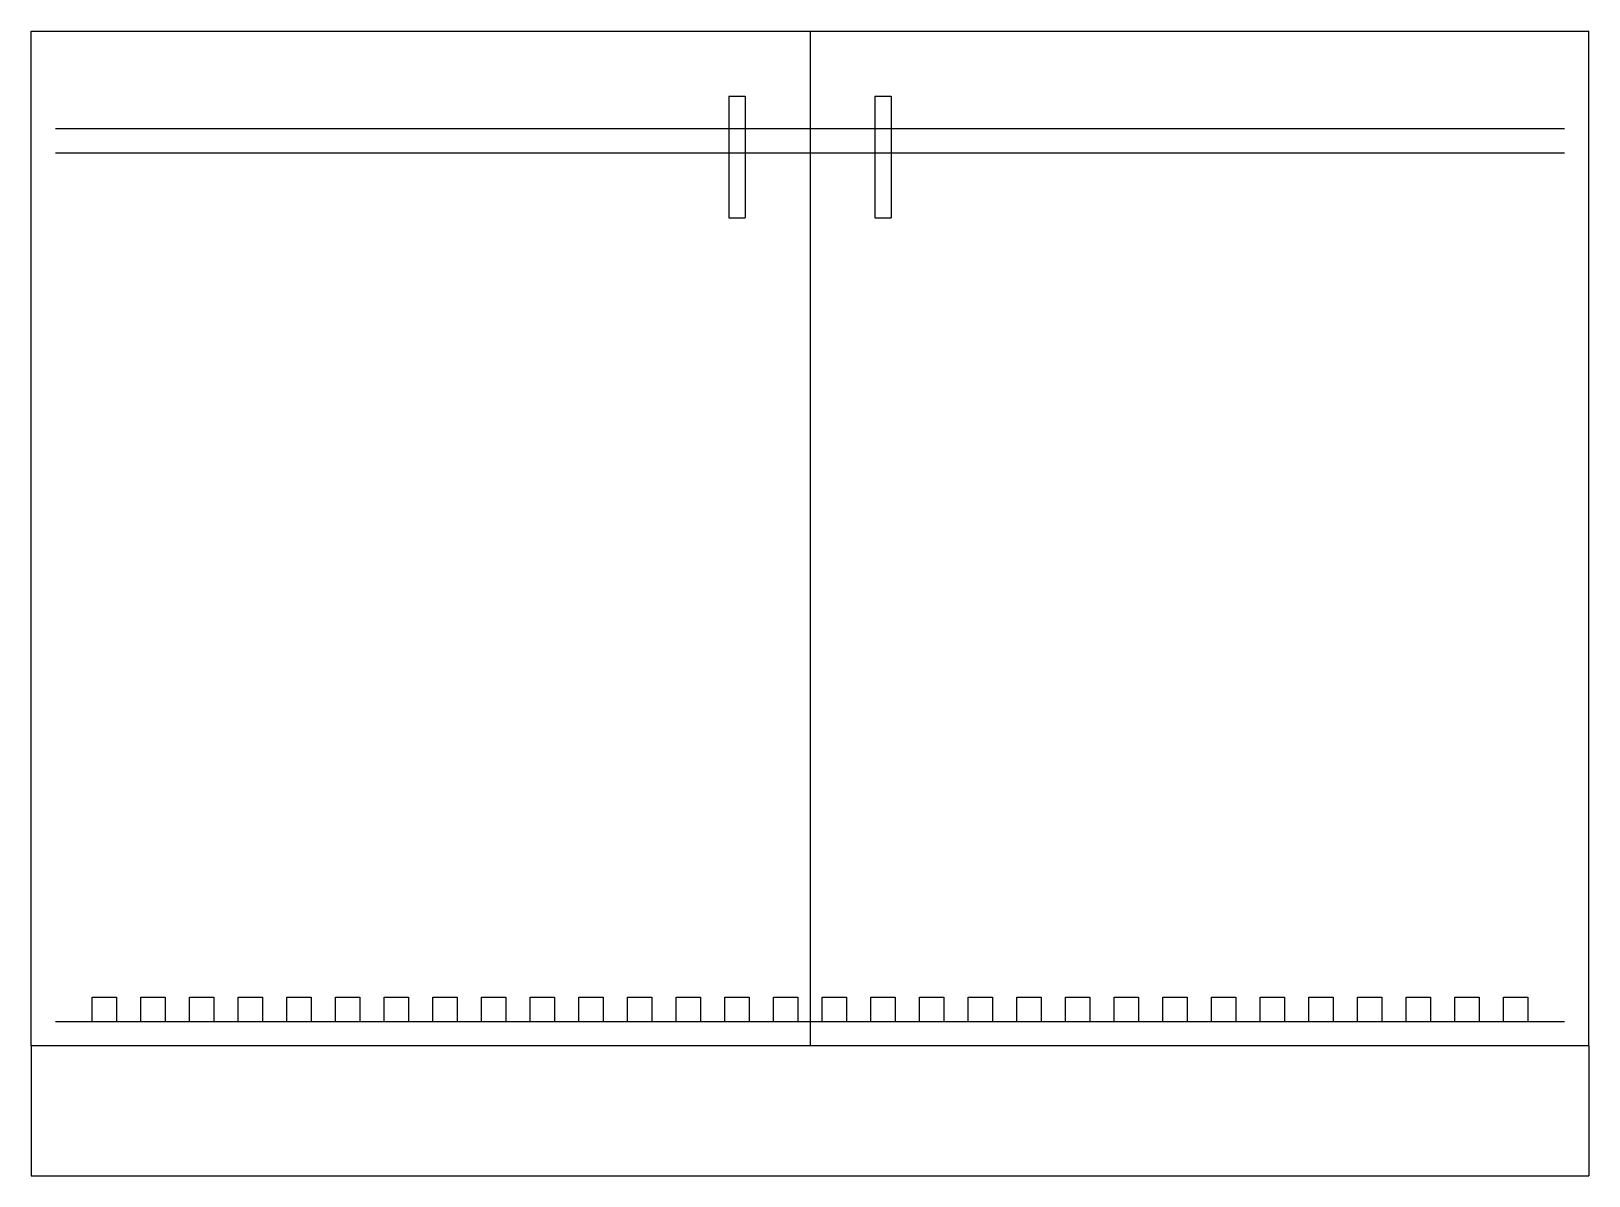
# Model space of a CAD drawing. Extents: x 0 to 48, y 0 to 35.2.
import ezdxf

# ---------------------------------------------------------------- set-up
doc = ezdxf.new("R2010")
doc.units = 0
doc.header["$LTSCALE"] = 3
doc.linetypes.add('HIDDEN', pattern=[0])
doc.linetypes.add('HIDDEN2', pattern=[0])
doc.layers.get('0').update_dxf_attribs({"linetype": 'CONTINUOUS'})
doc.layers.add('HID', color=7, linetype='HIDDEN')
doc.layers.add('HID2', color=7, linetype='HIDDEN2')

msp = doc.modelspace()

# ---------------------------------------------------------------- linework, layer by layer
at = {"color": 0}
for p, q in [((0, 4), (0, 35.25)), ((0, 35.25), (48, 35.25)), ((24, 35.25), (24, 4)), ((48, 4), (48, 35.25)), ((21.5, 33.25), (21.5, 29.5)), ((21.5, 33.25), (22, 33.25)), ((22, 33.25), (22, 29.5)), ((26, 33.25), (26, 29.5)), ((26, 33.25), (26.5, 33.25)), ((26.5, 33.25), (26.5, 29.5)), ((21.5, 29.5), (22, 29.5)), ((26, 29.5), (26.5, 29.5)), ((48, 4), (0, 4)), ((0, 4), (0, 0)), ((48, 4), (48, 0)), ((0, 0), (48, 0))]:
    msp.add_line(p, q, dxfattribs=at)
at = {"layer": 'HID', "color": 0}
for p, q in [((0.75, 32.25), (47.25, 32.25)), ((0.75, 31.5), (47.25, 31.5)), ((0.75, 4.75), (47.25, 4.75))]:
    msp.add_line(p, q, dxfattribs=at)
at = {"layer": 'HID2', "color": 0}
for p, q in [((1.875, 4.75), (1.875, 5.5)), ((1.875, 5.5), (2.625, 5.5)), ((2.625, 5.5), (2.625, 4.75)), ((3.375, 5.5), (4.125, 5.5)), ((3.375, 4.75), (3.375, 5.5)), ((4.125, 5.5), (4.125, 4.75)), ((4.875, 5.5), (5.625, 5.5)), ((4.875, 4.75), (4.875, 5.5)), ((5.625, 5.5), (5.625, 4.75)), ((6.375, 5.5), (7.125, 5.5)), ((6.375, 4.75), (6.375, 5.5)), ((7.125, 5.5), (7.125, 4.75)), ((7.875, 5.5), (8.625, 5.5)), ((7.875, 4.75), (7.875, 5.5)), ((8.625, 5.5), (8.625, 4.75)), ((9.375, 5.5), (10.125, 5.5)), ((9.375, 4.75), (9.375, 5.5)), ((10.125, 5.5), (10.125, 4.75)), ((10.875, 5.5), (11.625, 5.5)), ((10.875, 4.75), (10.875, 5.5)), ((11.625, 5.5), (11.625, 4.75)), ((12.375, 5.5), (13.125, 5.5)), ((12.375, 4.75), (12.375, 5.5)), ((13.125, 5.5), (13.125, 4.75)), ((13.875, 5.5), (14.625, 5.5)), ((13.875, 4.75), (13.875, 5.5)), ((14.625, 5.5), (14.625, 4.75)), ((15.375, 5.5), (16.125, 5.5)), ((15.375, 4.75), (15.375, 5.5)), ((16.125, 5.5), (16.125, 4.75)), ((16.875, 5.5), (17.625, 5.5)), ((16.875, 4.75), (16.875, 5.5)), ((17.625, 5.5), (17.625, 4.75)), ((18.375, 5.5), (19.125, 5.5)), ((18.375, 4.75), (18.375, 5.5)), ((19.125, 5.5), (19.125, 4.75)), ((19.875, 5.5), (20.625, 5.5)), ((19.875, 4.75), (19.875, 5.5)), ((20.625, 5.5), (20.625, 4.75)), ((21.375, 5.5), (22.125, 5.5)), ((21.375, 4.75), (21.375, 5.5)), ((22.125, 5.5), (22.125, 4.75)), ((22.875, 5.5), (23.625, 5.5)), ((22.875, 4.75), (22.875, 5.5)), ((23.625, 5.5), (23.625, 4.75)), ((24.375, 5.5), (25.125, 5.5)), ((24.375, 4.75), (24.375, 5.5)), ((25.125, 5.5), (25.125, 4.75)), ((25.875, 5.5), (26.625, 5.5)), ((25.875, 4.75), (25.875, 5.5)), ((26.625, 5.5), (26.625, 4.75)), ((27.375, 5.5), (28.125, 5.5)), ((27.375, 4.75), (27.375, 5.5)), ((28.125, 5.5), (28.125, 4.75)), ((28.875, 5.5), (29.625, 5.5)), ((28.875, 4.75), (28.875, 5.5)), ((29.625, 5.5), (29.625, 4.75)), ((30.375, 5.5), (31.125, 5.5)), ((30.375, 4.75), (30.375, 5.5)), ((31.125, 5.5), (31.125, 4.75)), ((31.875, 5.5), (32.625, 5.5)), ((31.875, 4.75), (31.875, 5.5)), ((32.625, 5.5), (32.625, 4.75)), ((33.375, 5.5), (34.125, 5.5)), ((33.375, 4.75), (33.375, 5.5)), ((34.125, 5.5), (34.125, 4.75)), ((34.875, 5.5), (35.625, 5.5)), ((34.875, 4.75), (34.875, 5.5)), ((35.625, 5.5), (35.625, 4.75)), ((36.375, 5.5), (37.125, 5.5)), ((36.375, 4.75), (36.375, 5.5)), ((37.125, 5.5), (37.125, 4.75)), ((37.875, 5.5), (38.625, 5.5)), ((37.875, 4.75), (37.875, 5.5)), ((38.625, 5.5), (38.625, 4.75)), ((39.375, 5.5), (40.125, 5.5)), ((39.375, 4.75), (39.375, 5.5)), ((40.125, 5.5), (40.125, 4.75)), ((40.875, 5.5), (41.625, 5.5)), ((40.875, 4.75), (40.875, 5.5)), ((41.625, 5.5), (41.625, 4.75)), ((42.375, 5.5), (43.125, 5.5)), ((42.375, 4.75), (42.375, 5.5)), ((43.125, 5.5), (43.125, 4.75)), ((43.875, 5.5), (44.625, 5.5)), ((43.875, 4.75), (43.875, 5.5)), ((44.625, 5.5), (44.625, 4.75)), ((45.375, 5.5), (46.125, 5.5)), ((45.375, 4.75), (45.375, 5.5)), ((46.125, 5.5), (46.125, 4.75))]:
    msp.add_line(p, q, dxfattribs=at)

doc.saveas('drawing.dxf')
